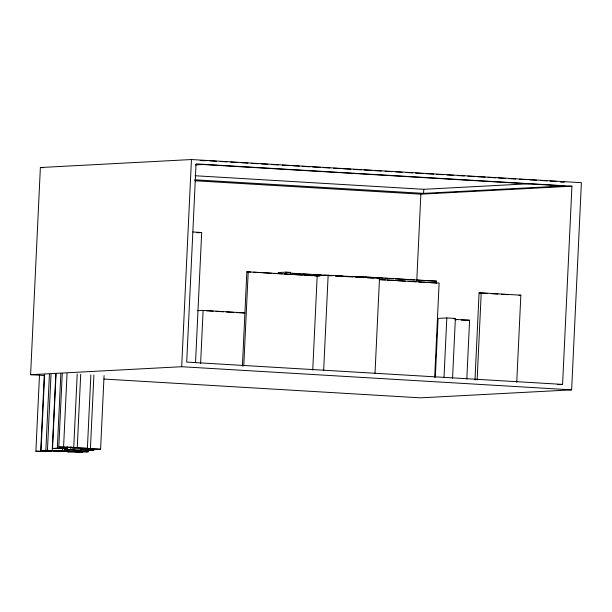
<?xml version="1.0" encoding="UTF-8"?>
<svg xmlns="http://www.w3.org/2000/svg" width="612" height="612" viewBox="0 0 612 612"><rect width="100%" height="100%" fill="white"/><g stroke="black" fill="none" stroke-linecap="round" stroke-linejoin="round"><path stroke-width="0.92" d="M43.949 375.493L30.6 374.697L40.369 167.52L191.449 159.541L581.4 182.682L571.631 389.859L420.551 397.838L104.009 379.058M35.894 451.22L50.85 451.572L35.894 451.22L39.497 374.934M40.69 450.968L44.286 374.682M62.348 450.99L51.209 451.22L41.042 450.616L44.63 374.559M41.042 450.616L45.839 450.363L49.427 374.307M51.033 374.292L47.445 450.417L62.401 450.769L62.485 448.864M52.234 450.164L55.83 374.031M67.58 446.875L67.488 448.78L52.533 448.428L56.044 373.986M52.533 448.428L57.329 448.175L60.84 373.733M77.211 374.054L73.746 447.426L68.957 447.678L58.79 447.074L62.256 373.702M58.79 447.074L63.587 446.821L67.045 373.45M74.855 449.659L74.771 451.564L59.815 451.22L64.604 450.968L64.696 449.063M81.098 448.298L81.006 450.202L76.217 450.455L66.05 449.851L66.142 447.946M66.05 449.851L70.847 449.598L70.977 446.745M90.867 374.873L87.401 448.344L72.446 447.999L77.242 447.739L80.707 374.269M88.136 451.863L73.18 451.518L88.136 451.863L88.227 449.973M104.063 375.584L100.59 449.246L85.634 448.902L90.431 448.65L93.904 374.98M30.6 374.697L181.68 366.718L191.449 159.541M195.542 362.618L201.677 232.514L192.841 231.986M200.614 363.436L203.115 310.399L244.899 312.877M242.406 366.045L246.85 271.797L317.184 275.813L328.147 275.232L379.501 278.284L375.011 373.488M243.767 365.976L248.212 271.72M286.049 274.038L286.133 272.133L290.516 272.394L290.425 274.298M312.74 370.069L317.184 275.813M323.656 370.444L328.147 275.232M416.764 280.885L420.857 194.172L571.937 186.193L562.589 384.397L557.83 384.65M194.823 179.798L423.581 193.369L423.772 189.307L530.13 183.692M436.41 283.065L436.501 281.16L357.255 276.456L345.933 276.417M434.681 377.306L439.125 283.05L379.126 279.493M435.323 377.191L438.093 318.401L446.806 317.942L455.374 318.447L452.559 378.193M443.991 377.68L446.806 317.942M466.811 379.042L469.588 320.252L455.366 319.403M474.981 380.044L479.089 292.964L481.231 292.85L520.843 295.198L516.742 382.278M477.123 379.93L481.231 292.85M200.208 160.596L206.871 160.673M195.274 164.911L202.87 164.513L564.119 185.949L423.581 193.369M560.516 182.085L564.318 181.886L560.5 181.665M196.911 232.767L201.677 232.514M286.133 272.133L278.131 272.562L280.036 272.669M285.865 272.638L290.516 272.394M329.195 275.721L330.993 275.622M355.151 276.938L363.145 276.945M377.535 278.383L379.501 278.284M436.501 281.16L426.74 280.717M197.485 310.697L203.115 310.399M518.945 295.298L520.843 295.198M453.477 318.546L455.374 318.447M469.588 320.252L461.341 320.053M62.401 450.769L45.839 450.363M80.577 449.82L93.934 450.248L80.83 450.011M68.819 451.373L53.864 451.021M209.732 160.841L216.403 161.239M220.221 161.469L226.891 161.859M230.701 162.088L237.372 162.486M241.189 162.708L247.86 163.106M251.67 163.335L258.341 163.725M261.202 163.901L267.872 164.291M271.69 164.521L278.361 164.919M282.17 165.141L288.849 165.538M292.658 165.768L299.329 166.158M302.19 166.334L309.817 166.785M312.678 166.954L320.298 167.405M323.159 167.573L329.83 167.971M333.647 168.201L340.318 168.591M343.179 168.767L350.798 169.218M353.66 169.386L361.287 169.838M364.148 170.006L371.775 170.457M374.628 170.633L381.307 171.023M385.116 171.253L391.787 171.651M395.604 171.873L402.275 172.27M406.085 172.5L412.756 172.89M415.617 173.066L423.244 173.517M426.105 173.686L433.732 174.137M436.586 174.305L443.264 174.703M447.074 174.933L453.744 175.323M457.562 175.552L464.233 175.95M468.042 176.172L474.713 176.57M477.574 176.738L485.201 177.189M488.062 177.365L495.682 177.817M498.543 177.985L505.214 178.383M509.031 178.605L515.702 179.002M519.512 179.232L526.19 179.622M530 179.851L536.67 180.249M540.488 180.471L547.159 180.869M550.02 181.037L556.691 181.435M571.937 186.193L196.054 163.886L186.706 362.09L562.589 384.397M195.014 175.736L423.772 189.307M40.369 167.52L43.23 167.688M194.754 180.754L420.857 194.172M365.05 277.06L373.588 277.565M375.485 277.68L383.081 278.123M384.979 278.238L393.516 278.743M395.421 278.858L403.958 279.363M405.855 279.477L414.401 279.982M416.298 280.097L424.843 280.602M290.669 273.136L333.548 275.683M335.452 275.79L344.028 276.303M292.437 273.411L300.064 273.862M302.925 274.031L310.559 274.482M313.421 274.65L321.048 275.102M323.909 275.278L331.536 275.729M335.353 275.951L342.391 276.303M345.841 276.578L352.841 276.922M356.643 277.144L363.291 277.542M367.093 277.764L373.741 278.162M246.85 271.797L250.668 272.019M253.536 272.187L261.171 272.646M263.076 272.753L271.667 273.266M273.579 273.38L282.17 273.893M284.083 274L291.717 274.459M294.579 274.627L302.213 275.079M304.126 275.193L312.717 275.698M314.622 275.813L319.395 276.096M379.532 279.669L385.262 280.005M387.167 280.12L394.809 280.571M397.67 280.747L405.305 281.199M408.173 281.367L415.808 281.818M418.669 281.987L426.304 282.446M429.173 282.614L436.807 283.065M479.089 292.964L487.58 293.462M491.352 293.691L497.954 294.081M501.725 294.303L508.335 294.693M454.747 319.655L456.628 319.77M206.657 310.797L213.228 311.187M216.044 311.355L223.564 311.799M226.379 311.967L233.891 312.411M236.706 312.579L244.219 313.023M181.68 366.718L571.631 389.859M63.587 446.821L73.746 447.426M77.242 447.739L87.401 448.344M90.431 448.65L100.59 449.246M57.329 448.175L67.488 448.78M70.847 449.598L81.006 450.202M64.604 450.968L74.771 451.564M55.118 450.738L58.813 450.96M72.384 451.602L67.588 451.855L82.544 452.207L72.384 451.602"/></g></svg>
